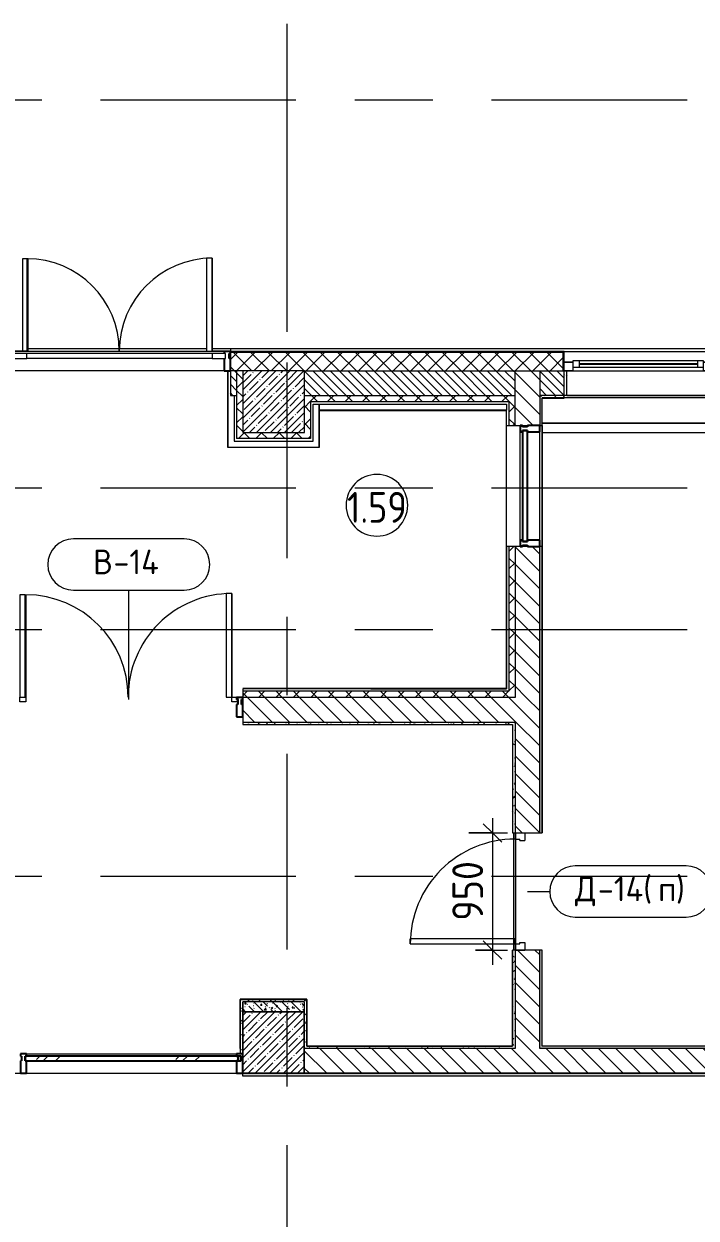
# Model space of a CAD drawing. Header units: millimetres. Extents: x 81459 to 274965, y -8553 to 29000.
# Drawn here: x 113824 to 119280, y 12225 to 21915 of the extents above; entities that cross this region are included whole.
import ezdxf

# ---------------------------------------------------------------- set-up
doc = ezdxf.new("R2010")
doc.units = ezdxf.units.MM
doc.linetypes.add('Осевая', pattern=[3175, 635, -476.25, 1587.5, -476.25])
for name, color, linetype, lineweight in [('A-ANNO-DIMS', 7, 'Continuous', 9), ('A-ANNO-DIMS-100', 7, 'Continuous', 9), ('A-AREA-IDEN', 7, 'Continuous', 9), ('A-DETL-GENF', 7, 'Continuous', 9), ('A-DOOR-IDEN', 7, 'Continuous', 9), ('A-GLAZ', 7, 'Continuous', 9), ('A-GLAZ-1', 7, 'Continuous', 13), ('A-GLAZ-CURT', 7, 'Continuous', 9), ('A-GLAZ-CURT-1', 7, 'Continuous', 25), ('A-GLAZ-CWMG', 7, 'Continuous', 9), ('A-GLAZ-CWMG-1', 7, 'Continuous', 25), ('A-WALL', 7, 'Continuous', 9), ('I-WALL', 7, 'Continuous', 9), ('S-COLS', 7, 'Continuous', 9), ('Ограждение', 7, 'Continuous', 9), ('Оси', 7, 'Continuous', 9), ('Оси-2', 7, 'Осевая', 9), ('Поручни', 7, 'Continuous', 9)]:
    doc.layers.add(name, color=color, linetype=linetype, lineweight=lineweight)
for name, color, linetype, lineweight, true_color in [('A-DOOR-1', 1, 'Continuous', 9, 0xff0000), ('A-DOOR-2', 1, 'Continuous', 13, 0xff0000), ('A-DOOR-FRAM-1', 1, 'Continuous', 13, 0xff0000), ('A-WALL-1', 7, 'Continuous', 9, 0x3c3c3c), ('A-WALL-FNSH-1', 7, 'Continuous', 9, 0x3c3c3c)]:
    doc.layers.add(name, color=color, linetype=linetype, lineweight=lineweight, true_color=true_color)
doc.styles.add('GOST Common', font='GOST_Common.ttf', dxfattribs={"height": 200})
doc.styles.add('GOST Common_1', font='GOST_Common.ttf', dxfattribs={"width": 0.9, "height": 250})
doc.styles.add('ISOCPEUR', font='isocpeur.ttf', dxfattribs={"width": 0.9, "height": 250})
doc.dimstyles.new('ISO-2_5_0_9К_БОЛЬШОЙ', dxfattribs={"dimscale": 304.8, "dimtxt": 248.995294, "dimasz": 0.492126, "dimexe": 0.393701, "dimexo": 0.984252, "dimgap": 0, "dimtad": 1, "dimdec": 0, "dimrnd": 10, "dimzin": 0, "dimdsep": 46, "dimtxsty": 'ISOCPEUR', "dimblk1": 'OBLIQUE', "dimblk2": 'OBLIQUE', "dimsah": 1, "dimcen": 0.09, "dimdle": 0.393701, "dimazin": 0, "dimtfac": 1, "dimtdec": 4, "dimtix": 1, "dimtmove": 0, "dimatfit": 3, "dimfxl": 1, "dimtvp": 1, "dimtolj": 1, "dimtzin": 0, "dimarcsym": 2})
pattern_1 = [(135, (0, 0), (-70.71068, -70.71068), [])]
pattern_2 = [(135, (0, 0), (-35.35534, -35.35534), [])]
pattern_3 = [(45, (0, 0), (-70.71068, 70.71068), []), (135, (0, 0), (-70.71068, -70.71068), [])]
pattern_4 = [(0, (0, 0), (121.92, 30.48), [10.058, -81.382, 10.058, -81.382, -487.68]), (0, (0, 0), (121.92, 30.48), [-182.88, 10.058, -172.822, 10.058, -81.382, -213.36]), (0, (0, 0), (121.92, 30.48), [-457.2, 10.058, -50.902, 10.058, -142.342]), (120, (45.72, 15.24), (-87.356454, 90.345817), [10.058, -81.382, 10.058, -81.382, -487.68]), (120, (45.72, 15.24), (-87.356454, 90.345817), [-182.88, 10.058, -172.822, 10.058, -81.382, -213.36]), (120, (45.72, 15.24), (-87.356454, 90.345817), [-457.2, 10.058, -50.902, 10.058, -142.342]), (240, (60.96, 76.2), (-34.563546, -120.825817), [10.058, -81.382, 10.058, -81.382, -487.68]), (240, (60.96, 76.2), (-34.563546, -120.825817), [-182.88, 10.058, -172.822, 10.058, -81.382, -213.36]), (240, (60.96, 76.2), (-34.563546, -120.825817), [-457.2, 10.058, -50.902, 10.058, -142.342])]

# ---------------------------------------------------------------- blocks, each defined once
blk = doc.blocks.new('110_Дверь_СКБ_1Ст_Внутренняя1 - Д-14_п_ 950x2100h_охрана-33310230-План заполнения и маркировки дверных проемов 1 этажа в осях 23_1-33')
at = {"layer": 'A-DOOR-1'}
blk.add_arc((-412.5, 100), 850, 360, 90, dxfattribs=at)
at = {"layer": 'A-DOOR-2'}
for p, q in [((-412.5, 950), (-372.5, 950)), ((-412.5, 950), (-412.5, 100)), ((-372.5, 100), (-372.5, 950)), ((-412.5, 100), (-372.5, 100))]:
    blk.add_line(p, q, dxfattribs=at)
at = {"layer": 'A-DOOR-FRAM-1'}
for p, q in [((-412.5, 100), (-462.5, 100)), ((-462.5, 100), (-462.5, 20)), ((-412.5, 100), (-412.5, 60)), ((487.5, 100), (437.5, 100)), ((437.5, 100), (437.5, 60)), ((487.5, 100), (487.5, 20)), ((-402.5, 20), (-462.5, 20)), ((-412.5, 60), (-402.5, 60)), ((-402.5, 60), (-402.5, 20)), ((427.5, 60), (437.5, 60)), ((427.5, 60), (427.5, 20)), ((487.5, 20), (427.5, 20))]:
    blk.add_line(p, q, dxfattribs=at)
blk = doc.blocks.new('Прямоугольный импост - Импост структурный с накладкой - 160мм-22852563-План заполнения и маркировки дверных проемов 1 этажа в осях 23_1-33')
at = {"layer": 'A-GLAZ-CWMG-1'}
for p, q in [((-50, 40), (-50, 140)), ((-50, 140), (0, 140)), ((0, 140), (0, 40)), ((-50, -17), (-50, 0)), ((-10, 40), (-10, 0)), ((0, 40), (-10, 40)), ((-10, 0), (0, 0)), ((0, 0), (0, -17)), ((0, -17), (-50, -17))]:
    blk.add_line(p, q, dxfattribs=at)
blk = doc.blocks.new('Дверь_Витражная_СКБ_2Ст - ВН-5-31911725-План заполнения и маркировки дверных проемов 1 этажа в осях 23_1-33')
at = {"layer": 'A-DETL-GENF'}
for p, q in [((-743, 770), (-788, 770)), ((-788, 770), (-788, 20)), ((-743, 20), (-743, 770)), ((752, 774), (707, 774)), ((707, 774), (707, 20)), ((752, 20), (752, 774)), ((-860, 20), (-860, 17)), ((-752, 20), (-860, 20)), ((-752, 20), (-860, 20)), ((-860, 20), (-860, 17)), ((-788, 20), (-743, 20)), ((-752, 17), (-752, 20)), ((-752, 17), (-752, 20)), ((707, 20), (752, 20)), ((752, 17), (752, 20)), ((752, 20), (860, 20)), ((752, 20), (752, 17)), ((860, 20), (752, 20)), ((860, 20), (860, 17)), ((860, 17), (860, 20))]:
    blk.add_line(p, q, dxfattribs=at)
at = {"layer": 'A-DOOR-1'}
for p, q in [((-752, 770), (-752, 20)), ((752, 774), (752, 20))]:
    blk.add_line(p, q, dxfattribs=at)
for centre, radius, start, end in [((-752, 20), 750, 360, 90), ((752, 20), 754, 90, 180)]:
    blk.add_arc(centre, radius, start, end, dxfattribs=at)
at = {"layer": 'A-DOOR-2'}
for p, q in [((-752, 0), (-860, 0)), ((-860, 0), (-860, -40)), ((-752, -40), (-752, 0)), ((860, 0), (752, 0)), ((752, 0), (752, -40)), ((860, -40), (860, 0)), ((-860, -40), (-752, -40)), ((752, -40), (860, -40))]:
    blk.add_line(p, q, dxfattribs=at)
blk = doc.blocks.new('Прямоугольный импост - Импост структурный с накладкой - 160мм-24260934-План заполнения и маркировки дверных проемов 1 этажа в осях 23_1-33')
at = {"layer": 'A-GLAZ-CWMG'}
for p, q in [((115450.4, 19257), (113750.4, 19257)), ((115352.4, 19240), (113848.4, 19240)), ((115352.4, 19200), (113848.4, 19200)), ((115450.4, 19100), (113750.4, 19100))]:
    blk.add_line(p, q, dxfattribs=at)
blk = doc.blocks.new('Дверь_Витражная_остекление_ - ВВ-14 остекление-32472302-План заполнения и маркировки дверных проемов 1 этажа в осях 23_1-33')
at = {"layer": 'A-DETL-GENF'}
for p, q in [((-790, -20), (-835, -20)), ((-835, -20), (-835, -860)), ((-790, -860), (-790, -20)), ((840, -20), (840, -850)), ((885, -850), (885, -20)), ((-835, -860), (-790, -860)), ((840, -850), (885, -850))]:
    blk.add_line(p, q, dxfattribs=at)
at = {"layer": 'A-DOOR-1'}
for p, q in [((-835, -860), (-835, -20)), ((835, -850), (835, -20))]:
    blk.add_line(p, q, dxfattribs=at)
for centre, radius, start, end in [((-835, -20), 840, 270, 0), ((835, -20), 830, 180, 270)]:
    blk.add_arc(centre, radius, start, end, dxfattribs=at)
at = {"layer": 'A-DOOR-2'}
for p, q in [((-885, 20), (-835, 20)), ((-885, -20), (-885, 20)), ((-835, 20), (-835, -20)), ((835, 20), (885, 20)), ((835, -20), (835, 20)), ((885, 20), (885, -20)), ((-835, -20), (-885, -20)), ((885, -20), (835, -20))]:
    blk.add_line(p, q, dxfattribs=at)
blk = doc.blocks.new('Прямоугольный импост - Импост структурный с накладкой - 160мм Темный-31915521-План заполнения и маркировки дверных проемов 1 этажа в осях 23_1-33')
at = {"layer": 'A-GLAZ-CWMG-1'}
for p, q in [((-25, 0), (-25, 17)), ((-25, 17), (25, 17)), ((-15, 0), (-25, 0)), ((-15, -40), (-15, 0)), ((25, 0), (15, 0)), ((15, 0), (15, -40)), ((25, 17), (25, 0)), ((-25, -140), (-25, -40)), ((-25, -40), (-15, -40)), ((15, -40), (25, -40)), ((25, -40), (25, -140)), ((25, -140), (-25, -140))]:
    blk.add_line(p, q, dxfattribs=at)
blk = doc.blocks.new('Системная панель - Стекло - 40мм-24262626-План заполнения и маркировки дверных проемов 1 этажа в осях 23_1-33')
at = {"layer": 'A-GLAZ-CURT'}
h = blk.add_hatch(dxfattribs=at)
h.set_pattern_fill('FP_12', color=256, style=0, pattern_type=2)
h.set_pattern_definition([(135, (18065, -117970), (-282.8427, -282.8427), [200, -600]), (135, (18165, -118170), (-282.8427, -282.8427), [600, -200]), (135, (18265, -117770), (-282.8427, -282.8427), [200, -600])])
h.paths.add_polyline_path([(450, 40), (-450, 40), (-450, 0), (450, 0)])
at = {"layer": 'A-GLAZ-CURT-1'}
for p, q in [((450, 40), (-450, 40)), ((-450, 40), (-450, 0)), ((-450, 0), (450, 0)), ((450, 0), (450, 40))]:
    blk.add_line(p, q, dxfattribs=at)
blk = doc.blocks.new('Прямоугольный импост - Импост структурный с накладкой - 160мм-20958586-План заполнения и маркировки дверных проемов 1 этажа в осях 23_1-33')
at = {"layer": 'A-GLAZ-CWMG'}
for p, q in [((117853, 17725), (117853, 18605)), ((118010, 17725), (118010, 18605))]:
    blk.add_line(p, q, dxfattribs=at)
blk = doc.blocks.new('Прямоугольный импост - Импост структурный с накладкой - 160мм-24262627-План заполнения и маркировки дверных проемов 1 этажа в осях 23_1-33')
at = {"layer": 'A-GLAZ-CWMG-1'}
for p, q in [((-50, 0), (-50, 17)), ((-50, 17), (0, 17)), ((-40, 0), (-50, 0)), ((-40, -40), (-40, 0)), ((0, 0), (-10, 0)), ((-10, 0), (-10, -40)), ((0, 17), (0, 0)), ((-50, -140), (-50, -40)), ((-50, -40), (-40, -40)), ((-10, -40), (0, -40)), ((0, -40), (0, -140)), ((0, -140), (-50, -140))]:
    blk.add_line(p, q, dxfattribs=at)
blk = doc.blocks.new('Прямоугольный импост - Импост структурный с накладкой - 160мм-24262628-План заполнения и маркировки дверных проемов 1 этажа в осях 23_1-33')
at = {"layer": 'A-GLAZ-CWMG-1'}
for p, q in [((0, 17), (-50, 17)), ((-50, 17), (-50, 0)), ((-50, 0), (-40, 0)), ((-40, 0), (-40, -40)), ((-10, -40), (-10, 0)), ((-10, 0), (0, 0)), ((0, 0), (0, 17)), ((-40, -40), (-50, -40)), ((-50, -40), (-50, -140)), ((0, -40), (-10, -40)), ((0, -140), (0, -40)), ((-50, -140), (0, -140))]:
    blk.add_line(p, q, dxfattribs=at)
blk = doc.blocks.new('120_Окно_СКБ_1Ст - 120_Окно_СКБ_1Ст_1200х2500_h_ с форточкой-22889524-План заполнения и маркировки дверных проемов 1 этажа в осях 23_1-33')
at = {"layer": 'A-GLAZ'}
for p, q in [((600, 75), (-600, 75)), ((-600, 5), (-530, 5)), ((-480, 25), (480, 25)), ((480, 15), (-480, 15)), ((530, 5), (600, 5))]:
    blk.add_line(p, q, dxfattribs=at)
at = {"layer": 'A-GLAZ-1'}
for p, q in [((-600, 5), (-600, 75)), ((-600, 75), (-530, 75)), ((-530, 5), (-600, 5)), ((-530, 75), (-530, 5)), ((530, 45), (-530, 45)), ((-530, 45), (-530, -5)), ((-480, -5), (-480, 45)), ((480, -5), (480, 45)), ((530, 5), (530, 75)), ((530, 75), (600, 75)), ((530, -5), (530, 45)), ((600, 5), (530, 5)), ((600, 75), (600, 5)), ((-530, -5), (530, -5))]:
    blk.add_line(p, q, dxfattribs=at)
blk = doc.blocks.new('Системная панель - Стекло - 40мм-32354598-План заполнения и маркировки дверных проемов 1 этажа в осях 23_1-33')
at = {"layer": 'A-GLAZ-CURT'}
h = blk.add_hatch(dxfattribs=at)
h.set_pattern_fill('FP_21', color=256, style=0, pattern_type=2)
h.set_pattern_definition([(225, (114810.45, 13440), (282.8427, -282.8427), [200, -600]), (225, (115010.45, 13540), (282.8427, -282.8427), [600, -200]), (225, (114610.45, 13640), (282.8427, -282.8427), [200, -600])])
h.paths.add_polyline_path([(-875, 40), (-875, 0), (875, 0), (875, 40)])
at = {"layer": 'A-GLAZ-CURT-1'}
for p, q in [((875, 40), (-875, 40)), ((-875, 40), (-875, 0)), ((-875, 0), (875, 0)), ((875, 0), (875, 40))]:
    blk.add_line(p, q, dxfattribs=at)
blk = doc.blocks.new('Прямоугольный импост - Импост структурный с накладкой - 160мм Темный-32355000-План заполнения и маркировки дверных проемов 1 этажа в осях 23_1-33')
at = {"layer": 'A-GLAZ-CWMG'}
for p, q in [((113845.4, 13557), (115550, 13557)), ((113845.4, 13400), (115550, 13400))]:
    blk.add_line(p, q, dxfattribs=at)
blk = doc.blocks.new('Прямоугольный импост - Импост структурный с накладкой - 160мм Темный-30755591-План заполнения и маркировки дверных проемов 1 этажа в осях 23_1-33')
at = {"layer": 'A-GLAZ-CWMG-1'}
for p, q in [((-25, 0), (-25, 17)), ((-25, 17), (25, 17)), ((-15, 0), (-25, 0)), ((-15, -40), (-15, 0)), ((25, 0), (15, 0)), ((15, 0), (15, -40)), ((25, 17), (25, 0)), ((-25, -140), (-25, -40)), ((-25, -40), (-15, -40)), ((15, -40), (25, -40)), ((25, -40), (25, -140)), ((25, -140), (-25, -140))]:
    blk.add_line(p, q, dxfattribs=at)
blk = doc.blocks.new('BSC_Колонна _Прямоугольная - 500х500-V6-План заполнения и маркировки дверных проемов 1 этажа в осях 23_1-33')
at = {"layer": 'S-COLS'}
h = blk.add_hatch(dxfattribs=at)
h.set_pattern_fill('FP_22', color=256, style=0, pattern_type=2)
h.set_pattern_definition([(45, (-115850.45, -18850), (-57.024626, 57.024626), []), (45, (-115793.42, -18850), (-57.024626, 57.024626), [100.806, -20.161, 3.353, -16.808])])
h.paths.add_polyline_path([(-250, -250), (250, -250), (250, 250), (-250, 250), (-250, 247.9)])
for p, q in [((250, 250), (-250, 250)), ((-250, 250), (-250, -250)), ((250, -250), (250, 250)), ((-250, -250), (250, -250))]:
    blk.add_line(p, q, dxfattribs=at)
blk = doc.blocks.new('Прямоугольный импост - Импост структурный с накладкой - 160мм Темный-31239248-План заполнения и маркировки дверных проемов 1 этажа в осях 23_1-33')
at = {"layer": 'A-GLAZ-CWMG-1'}
for p, q in [((0, 17), (-50, 17)), ((-50, 17), (-50, 0)), ((-50, 0), (-40, 0)), ((-40, 0), (-40, -40)), ((-10, -40), (-10, 0)), ((-10, 0), (0, 0)), ((0, 0), (0, 17)), ((-40, -40), (-50, -40)), ((-50, -40), (-50, -140)), ((0, -40), (-10, -40)), ((0, -140), (0, -40)), ((-50, -140), (0, -140))]:
    blk.add_line(p, q, dxfattribs=at)
blk = doc.blocks.new('Ограждение - Ограждение-33049956-План заполнения и маркировки дверных проемов 1 этажа в осях 23_1-33')
at = {"layer": 'Ограждение'}
blk.add_hatch(color=256, dxfattribs=at).paths.add_polyline_path([(117797.9, 14400), (117817.9, 14400), (117817.9, 15350), (117797.9, 15350), (117797.9, 14835.1)])
at = {"layer": 'Поручни'}
for p, q in [((117797.9, 15350), (117797.9, 14400)), ((117817.9, 14400), (117817.9, 15350))]:
    blk.add_line(p, q, dxfattribs=at)
blk = doc.blocks.new('Зашивка приборов отопления2 - Зашивка приборов отопления-33269377-План заполнения и маркировки дверных проемов 1 этажа в осях 23_1-33')
at = {"layer": 'A-WALL'}
for p, q in [((119390, 18900), (118230, 18900)), ((120680.1, 18675), (120680.1, 18880)), ((118030, 18675), (120680.1, 18675)), ((120680.1, 18675), (118030, 18675)), ((120680.1, 18600), (120680.1, 18675)), ((118030, 18600), (120680.1, 18600))]:
    blk.add_line(p, q, dxfattribs=at)
blk = doc.blocks.new('М_двери - Типоразмер_рамка-25223575-План заполнения и маркировки дверных проемов 1 этажа в осях 23_1-33')
at = {"layer": 'A-DOOR-IDEN'}
for p, q in [((4.496, 2.08), (-4.496, 2.08)), ((-4.496, -2.08), (4.496, -2.08))]:
    blk.add_line(p, q, dxfattribs=at)
for centre, start, end in [((-4.496, 0), 90, 270), ((4.496, 0), 270, 90)]:
    blk.add_arc(centre, 2.08, start, end, dxfattribs=at)
blk = doc.blocks.new('Марка_Помещения - Номер-25198446-План заполнения и маркировки дверных проемов 1 этажа в осях 23_1-33')
at = {"layer": 'A-AREA-IDEN'}
for start, end in [(360, 180), (180, 360)]:
    blk.add_arc((0, 0), 2.5, start, end, dxfattribs=at)
blk = doc.blocks.new('DIMBLOCK54-План заполнения и маркировки дверных проемов 1 этажа в осях 23_1-33')
at = {"layer": 'A-ANNO-DIMS-100', "lineweight": 20}
for p, q in [((117627.7, 15350), (117552.7, 15425)), ((117627.7, 15350), (117702.7, 15275)), ((117627.7, 14400), (117552.7, 14475)), ((117627.7, 14400), (117702.7, 14325))]:
    blk.add_line(p, q, dxfattribs=at)
at = {"layer": 'A-ANNO-DIMS-100'}
for p, q in [((117627.7, 15470), (117627.7, 14280)), ((117433.8, 15350), (117747.7, 15350)), ((117627.7, 15350), (117433.8, 15350)), ((117490, 14400), (117747.7, 14400)), ((117627.7, 14400), (117490, 14400))]:
    blk.add_line(p, q, dxfattribs=at)
at = {"layer": 'A-ANNO-DIMS-100', "color": 0, "insert": (117301.1, 14638), "char_height": 250, "width": 568.858, "attachment_point": 1, "rotation": 90, "line_spacing_factor": 1.149209, "style": 'ISOCPEUR'}
blk.add_mtext('950', dxfattribs=at)
blk = doc.blocks.new('_Oblique')
at = {"color": 0, "linetype": 'ByBlock', "lineweight": -2}
blk.add_line((-0.5, -0.5), (0.5, 0.5), dxfattribs=at)

msp = doc.modelspace()

# ---------------------------------------------------------------- hatches: boundary and pattern name
at = {"layer": 'A-WALL'}
h = msp.add_hatch(dxfattribs=at)
h.set_pattern_fill('FP_5', color=256, style=0, pattern_type=2)
h.set_pattern_definition(pattern_3)
h.paths.add_polyline_path([(120852, 19100), (120860, 19100), (120860, 19250), (119418, 19250), (119418, 19100), (120461.1, 19100)])
h.paths.add_polyline_path([(118202, 19100), (118202, 19250), (115500.4, 19250), (115500.4, 19100), (118010, 19100)])
h.paths.add_polyline_path([(112817.8, 19100), (112908.8, 19100), (112850.4, 19180.7), (112850.4, 19250), (112790.5, 19250), (112800.4, 19236.2), (112800.4, 19100)])
h = msp.add_hatch(dxfattribs=at)
h.set_pattern_fill('FP_1', color=256, style=0, pattern_type=2)
h.set_pattern_definition(pattern_2)
h.paths.add_polyline_path([(117802.6, 18900), (117810, 18900), (117810, 19100), (116100.4, 19100), (116100.4, 18900), (116473.3, 18900)])
h.paths.add_polyline_path([(115500.4, 18900), (115550.4, 18900), (115550.4, 19100), (115500.4, 19100), (115500.4, 19097.9)])
h.paths.add_polyline_path([(112850.4, 18900), (112850.4, 19100), (112800.4, 19100), (112800.4, 18900), (112820.4, 18900)])
h.paths.add_polyline_path([(112485.5, 18900), (112750.4, 18900), (112750.4, 19100), (111050, 19100), (111050, 18900), (111179.4, 18900)])
h = msp.add_hatch(dxfattribs=at)
h.set_pattern_fill('FP_1', color=256, style=0, pattern_type=2)
h.set_pattern_definition(pattern_2)
h.paths.add_polyline_path([(119410, 18900), (120930, 18900), (120930, 19100), (119410, 19100)])
h.paths.add_polyline_path([(118210, 18900), (118210, 19100), (118010, 19100), (118010, 18900)])
at = {"layer": 'I-WALL'}
h = msp.add_hatch(dxfattribs=at)
h.set_pattern_fill('FP_5', color=256, style=0, pattern_type=2)
h.set_pattern_definition(pattern_3)
h.paths.add_polyline_path([(115600.4, 18550), (115600.4, 19100), (115550.4, 19100), (115550.4, 18550)])
h = msp.add_hatch(dxfattribs=at)
h.set_pattern_fill('FP_4', color=256, style=0, pattern_type=2)
h.set_pattern_definition(pattern_1)
h.paths.add_polyline_path([(117810, 16450), (118010, 16450), (118010, 17675), (117810, 17675), (117810, 16520)])
h.paths.add_polyline_path([(117810, 18655), (118010, 18655), (118010, 19100), (117810, 19100), (117810, 18900)])
h = msp.add_hatch(dxfattribs=at)
h.set_pattern_fill('FP_31', color=256, style=0, pattern_type=2)
h.set_pattern_definition(pattern_4)
h.paths.add_polyline_path([(118230, 18900), (118230, 19098), (118210, 19097.9), (118210, 18900)])
h = msp.add_hatch(dxfattribs=at)
h.set_pattern_fill('FP_5', color=256, style=0, pattern_type=2)
h.set_pattern_definition(pattern_3)
h.paths.add_polyline_path([(117760, 18850), (117760, 18900), (116100.4, 18900), (116100.4, 18850), (117740, 18850)])
h = msp.add_hatch(dxfattribs=at)
h.set_pattern_fill('FP_5', color=256, style=0, pattern_type=2)
h.set_pattern_definition(pattern_3)
h.paths.add_polyline_path([(117760, 16500), (117810, 16500), (117810, 17675), (117760, 17675), (117760, 16520)])
h.paths.add_polyline_path([(117760, 18655), (117810, 18655), (117810, 18900), (117760, 18900), (117760, 18850)])
h = msp.add_hatch(dxfattribs=at)
h.set_pattern_fill('FP_31', color=256, style=0, pattern_type=2)
h.set_pattern_definition(pattern_4)
h.paths.add_polyline_path([(120897, 18880), (120910, 18880), (120910, 18900), (119410, 18900), (119410, 18880), (120461.1, 18880)])
h.paths.add_polyline_path([(118030, 18880), (118210, 18880), (118210, 18900), (118010, 18900), (118010, 18880)])
h = msp.add_hatch(dxfattribs=at)
h.set_pattern_fill('FP_5', color=256, style=0, pattern_type=2)
h.set_pattern_definition(pattern_3)
h.paths.add_polyline_path([(116150.4, 18600), (116150.4, 18850), (116100.4, 18850), (116100.4, 18600)])
h = msp.add_hatch(dxfattribs=at)
h.set_pattern_fill('FP_31', color=256, style=0, pattern_type=2)
h.set_pattern_definition(pattern_4)
h.paths.add_polyline_path([(118010, 13620), (118030, 13620), (118030, 14400), (118010, 14400)])
h.paths.add_polyline_path([(118010, 15350), (118030, 15350), (118030, 17675), (118010, 17675), (118010, 17271)])
h.paths.add_polyline_path([(118010, 18655), (118030, 18655), (118030, 18880), (118010, 18880)])
h = msp.add_hatch(dxfattribs=at)
h.set_pattern_fill('FP_5', color=256, style=0, pattern_type=2)
h.set_pattern_definition(pattern_3)
h.paths.add_polyline_path([(115600.4, 18550), (116150.4, 18550), (116150.4, 18600), (115600.4, 18600)])
h = msp.add_hatch(dxfattribs=at)
h.set_pattern_fill('FP_5', color=256, style=0, pattern_type=2)
h.set_pattern_definition(pattern_3)
h.paths.add_polyline_path([(117810, 16450), (117810, 16500), (115600.4, 16500), (115600.4, 16450), (116473.3, 16450)])
h = msp.add_hatch(dxfattribs=at)
h.set_pattern_fill('FP_4', color=256, style=0, pattern_type=2)
h.set_pattern_definition(pattern_1)
h.paths.add_polyline_path([(118010, 16250), (118010, 16450), (115600.4, 16450), (115600.4, 16250), (117810, 16250)])
h = msp.add_hatch(dxfattribs=at)
h.set_pattern_fill('FP_31', color=256, style=0, pattern_type=2)
h.set_pattern_definition(pattern_4)
h.paths.add_polyline_path([(117790, 16230), (117810, 16230), (117810, 16250), (115600.4, 16250), (115600.4, 16230), (117789, 16230)])
h = msp.add_hatch(dxfattribs=at)
h.set_pattern_fill('FP_31', color=256, style=0, pattern_type=2)
h.set_pattern_definition(pattern_4)
h.paths.add_polyline_path([(117810, 13620), (117810, 14400), (117790, 14400), (117790, 13620)])
h.paths.add_polyline_path([(117810, 15350), (117810, 16230), (117790, 16230), (117790, 15350)])
h = msp.add_hatch(dxfattribs=at)
h.set_pattern_fill('FP_4', color=256, style=0, pattern_type=2)
h.set_pattern_definition(pattern_1)
h.paths.add_polyline_path([(118010, 13600), (118010, 14400), (117810, 14400), (117810, 13600)])
h.paths.add_polyline_path([(117810, 15350), (118010, 15350), (118010, 16250), (117810, 16250)])
h = msp.add_hatch(dxfattribs=at)
h.set_pattern_fill('FP_31', color=256, style=0, pattern_type=2)
h.set_pattern_definition(pattern_4)
h.paths.add_polyline_path([(115600, 13557), (115600, 14000), (115580, 14000), (115580, 13557)])
h = msp.add_hatch(dxfattribs=at)
h.set_pattern_fill('FP_31', color=256, style=0, pattern_type=2)
h.set_pattern_definition(pattern_4)
h.paths.add_polyline_path([(116100, 13980), (116120, 13980), (116120, 14000), (115600, 14000), (115600, 13980)])
h = msp.add_hatch(dxfattribs=at)
h.set_pattern_fill('FP_6', color=256, style=0, pattern_type=2)
h.set_pattern_definition([(135, (0, 0), (-75.43415, -75.43415), [106.68, -17.78, 3.556, -17.78]), (135, (0, 75.39), (-75.43415, -75.43415), []), (50, (0, 0), (127.52922, -11.15758), [13.335, -146.685]), (355, (0, 0), (-24.66966, 133.74002), [10.668, -117.348]), (100.451, (10.63, -0.93), (102.85973, 122.58178), [11.333, -124.663]), (46.184, (0, 35.56), (189.75516, -29.43036), [20.002, -220.027]), (96.636, (15.81, 33.1), (166.1822, 173.1996), [17, -186.995]), (351.184, (0, 35.56), (166.18393, 173.19757), [16.002, -176.022]), (21, (17.78, 26.67), (106.130265, -71.58603), [13.335, -146.685]), (326, (17.78, 26.67), (43.26188, 128.93175), [10.668, -117.348]), (71.451, (26.62, 20.7), (149.39198, 57.34505), [11.333, -124.663]), (37.5, (0, 0), (2.162228, 59.188357), [3.353, -112.573, 3.353, -115.773, -117.792]), (37.5, (0, 0), (2.162228, 59.188357), [-235.052, 3.353, -114.44]), (7.5, (0, 0), (46.773857, 70.126152), [3.353, -64.567, 3.353, -109.906, -44.894]), (7.5, (0, 0), (46.773857, 70.126152), [-181.178, 3.353, -41.542]), (327.5, (-39.65, 0), (94.913671, -4.010093), [3.353, -41.097, 3.353, -135.331, -184.023]), (327.5, (-39.65, 0), (94.913671, -4.010093), [-183.134, 3.353, -180.67]), (317.5, (-57.43, 0), (103.69057, 17.79882), [3.353, -54.432, 3.353, -88.748, -130.683]), (317.5, (-57.43, 0), (103.69057, 17.79882), [-149.885, 3.353, -127.33])])
h.paths.add_polyline_path([(116100, 13900), (116100, 13980), (115600.4, 13980), (115600.4, 13900)])
h = msp.add_hatch(dxfattribs=at)
h.set_pattern_fill('FP_31', color=256, style=0, pattern_type=2)
h.set_pattern_definition(pattern_4)
h.paths.add_polyline_path([(116120, 13600), (116120, 13980), (116100, 13980), (116100, 13600)])
h = msp.add_hatch(dxfattribs=at)
h.set_pattern_fill('FP_4', color=256, style=0, pattern_type=2)
h.set_pattern_definition(pattern_1)
h.paths.add_polyline_path([(120930, 13400), (120930, 13600), (116100, 13600), (116100, 13400), (120461.1, 13400)])
h = msp.add_hatch(dxfattribs=at)
h.set_pattern_fill('FP_31', color=256, style=0, pattern_type=2)
h.set_pattern_definition(pattern_4)
h.paths.add_polyline_path([(116120, 13600), (117810, 13600), (117810, 13620), (116120, 13620)])
h = msp.add_hatch(dxfattribs=at)
h.set_pattern_fill('FP_31', color=256, style=0, pattern_type=2)
h.set_pattern_definition(pattern_4)
h.paths.add_polyline_path([(120930, 13600), (120930, 13620), (118010, 13620), (118010, 13600), (120461.1, 13600)])
h = msp.add_hatch(dxfattribs=at)
h.set_pattern_fill('FP_31', color=256, style=0, pattern_type=2)
h.set_pattern_definition(pattern_4)
h.paths.add_polyline_path([(120380, 13380), (120380, 13400), (115599, 13400), (115600, 13380), (120360, 13380)])
at = {"layer": 'S-COLS'}
h = msp.add_hatch(dxfattribs=at)
h.set_pattern_fill('FP_2', color=256, style=0, pattern_type=2)
h.set_pattern_definition([(45, (0, 0), (-57.024626, 57.024626), []), (45, (57.025, 0), (-57.024626, 57.024626), [100.806, -20.161, 3.353, -16.808])])
h.paths.add_polyline_path([(115600, 13400), (116100, 13400), (116100, 13900), (115600, 13900)])

# ---------------------------------------------------------------- linework, layer by layer
at = {"layer": 'A-DOOR-IDEN'}
for p, q in [((114675.4, 16433), (114675.4, 17320.1)), ((117910, 14875), (118091.4, 14875))]:
    msp.add_line(p, q, dxfattribs=at)
at = {"layer": 'A-WALL'}
for p, q in [((113857.4, 19280), (115307.4, 19280)), ((115352.4, 19280), (124672.1, 19280)), ((115500.4, 19280), (115500.4, 19258)), ((118205, 19253), (115500.4, 19253)), ((118202, 19250), (115500.4, 19250)), ((118202, 19100), (118202, 19250)), ((118205, 19100), (118205, 19253)), ((118210, 19258), (119410, 19258)), ((115600.4, 19100), (115500.4, 19100)), ((115550.4, 19100), (115550.4, 18550)), ((116100.4, 19100), (118210, 19100)), ((117810, 18655), (117810, 19100)), ((115530.4, 18900), (115550.4, 18900)), ((116150.4, 18850), (117760, 18850)), ((116150.4, 18850), (116150.4, 18550)), ((117760, 18850), (117760, 18655)), ((118030, 18655), (118030, 18880)), ((118210, 18880), (118030, 18880)), ((117740, 18655), (117740, 18780)), ((116150.4, 18550), (115550.4, 18550)), ((117740, 17675), (117740, 16520)), ((117760, 17675), (117760, 16500)), ((117810, 17675), (117810, 16450)), ((117760, 16500), (115600.4, 16500)), ((116639.5, 16520), (117740, 16520)), ((117739, 16520), (117739, 16521)), ((115600.4, 16230), (117790, 16230)), ((117790, 16230), (117790, 15350)), ((117790, 13620), (117790, 14400)), ((118030, 13620), (118030, 14400)), ((116120, 13980), (116120, 13620)), ((116120, 13620), (117790, 13620)), ((116121, 13621), (116121, 13620)), ((120910, 13620), (118030, 13620)), ((115600, 13380), (120360, 13380))]:
    msp.add_line(p, q, dxfattribs=at)
at = {"layer": 'A-WALL-1'}
for p, q in [((115500.4, 19250), (115500.4, 18900)), ((118010, 19100), (118010, 18655)), ((118210, 18880), (118210, 19100)), ((118230, 19098), (118210, 19098)), ((118230, 18900), (118230, 19098)), ((115500.4, 18900), (115530.4, 18900)), ((116100.4, 18900), (117810, 18900)), ((118230, 18900), (118010, 18900)), ((117760, 18655), (118030, 18655)), ((118030, 17675), (117760, 17675)), ((118010, 15350), (118010, 17675)), ((115600.4, 16500), (115600.4, 16230)), ((117810, 16450), (115600.4, 16450)), ((115600.4, 16250), (117810, 16250)), ((117810, 16250), (117810, 15350)), ((117790, 15350), (118030, 15350)), ((118030, 14400), (117790, 14400)), ((117810, 14400), (117810, 13600)), ((118010, 13600), (118010, 14400)), ((115580, 14000), (115580, 13557)), ((115580.4, 14000), (115580, 14000)), ((115600, 13557), (115600, 13980)), ((116100, 13980), (115600, 13980)), ((115600.4, 13980), (115600.4, 13900)), ((116100, 13980), (116100, 13400)), ((115600.4, 13900), (116100, 13900)), ((117810, 13600), (116100, 13600)), ((120930, 13600), (118010, 13600)), ((115580, 13557), (115600, 13557)), ((115600, 13400), (115599, 13400)), ((115599, 13400), (115599, 13380)), ((120380, 13400), (115600, 13400)), ((116100, 13400), (120930, 13400))]:
    msp.add_line(p, q, dxfattribs=at)
at = {"layer": 'A-WALL-FNSH-1'}
for p, q in [((118210, 19258), (115500.4, 19258)), ((115500.4, 19258), (115500.4, 19250)), ((118210, 19100), (118210, 19258)), ((118231, 19098), (118230, 19098)), ((118231, 18900), (118231, 19098)), ((115530.4, 18900), (115530.4, 18530)), ((118230, 18900), (118231, 18900)), ((116170.4, 18830), (117740, 18830)), ((116170.4, 18530), (116170.4, 18830)), ((117740, 18830), (117740, 18780)), ((118031, 15350), (118031, 18879)), ((118031, 18879), (118210, 18879)), ((118210, 18879), (118210, 18880)), ((117740, 18780), (116221.4, 18780)), ((116221.4, 18779), (117739, 18779)), ((117739, 18779), (117739, 16522)), ((117740, 18655), (117760, 18655)), ((115530.4, 18530), (116170.4, 18530)), ((117760, 17675), (117740, 17675)), ((118030, 17675), (118030, 15350)), ((116639.5, 16522), (115600.4, 16522)), ((115600.4, 16522), (115600.4, 16521)), ((116639.5, 16521), (115600.4, 16521)), ((116639.5, 16520), (115600.4, 16520)), ((115600.4, 16520), (115600.4, 16500)), ((116639.5, 16521), (116639.5, 16520)), ((115600.4, 16230), (115600.4, 16229)), ((115600.4, 16229), (117789, 16229)), ((117789, 16229), (117789, 15350)), ((117789, 15350), (117790, 15350)), ((118030, 15350), (118031, 15350)), ((117790, 14400), (117789, 14400)), ((117789, 14400), (117789, 13621)), ((118031, 14400), (118030, 14400)), ((118031, 13621), (118031, 14400)), ((115579.4, 14001), (115579.4, 13600)), ((116121, 14001), (115579.4, 14001)), ((115580.4, 13600), (115580.4, 14000)), ((115580.4, 14000), (116120, 14000)), ((116120, 14000), (116120, 13980)), ((116121, 13621), (116121, 14001)), ((115579.4, 13600), (115580.4, 13600)), ((117789, 13621), (116121, 13621)), ((120909, 13621), (118031, 13621)), ((115599, 13380), (115599, 13379)), ((115599, 13379), (120360, 13379))]:
    msp.add_line(p, q, dxfattribs=at)
at = {"layer": 'I-WALL'}
for p, q in [((115479.4, 18479), (115479.4, 19100)), ((115480.4, 19100), (115480.4, 18480)), ((118231, 18900), (119389, 18900)), ((116220.4, 18480), (116220.4, 18830)), ((116221.4, 18830), (116221.4, 18479)), ((119410, 18880), (118210, 18880)), ((117740, 17675), (117740, 18655)), ((118030, 18655), (118030, 17675)), ((116221.4, 18479), (115479.4, 18479)), ((115480.4, 18480), (116220.4, 18480)), ((116639.5, 16522), (116639.5, 16521)), ((116639.5, 16522), (117739, 16522)), ((117739, 16521), (116639.5, 16521)), ((117739, 16521), (117739, 16522))]:
    msp.add_line(p, q, dxfattribs=at)
at = {"layer": 'S-COLS'}
for p, q in [((116100, 13900), (115600, 13900)), ((115600, 13900), (115600, 13400)), ((116100, 13600), (116100, 13900)), ((116100, 13400), (116100, 13600)), ((115600, 13400), (116100, 13400))]:
    msp.add_line(p, q, dxfattribs=at)
at = {"layer": 'Оси'}
msp.add_line((115960, 19415.1), (115960, 21915.1), dxfattribs=at)
at = {"layer": 'Оси-2'}
for p, q in [((84758.6, 21300), (122580, 21300)), ((115960, 593.7), (115960, 19415.1)), ((84758.6, 18150), (122760, 18150)), ((84758.6, 17000), (122760, 17000)), ((84758.6, 15000), (122160, 15000)), ((84758.6, 13400), (119719, 13400))]:
    msp.add_line(p, q, dxfattribs=at)

# ---------------------------------------------------------------- block references
at = {"layer": 'A-AREA-IDEN', "xscale": 99.99999999999993, "yscale": 99.99999999999993, "zscale": 99.99999999999993}
msp.add_blockref('Марка_Помещения - Номер-25198446-План заполнения и маркировки дверных проемов 1 этажа в осях 23_1-33', (116688.9, 18008.8), dxfattribs=at)
at = {"layer": 'A-DOOR-1'}
msp.add_blockref('Дверь_Витражная_СКБ_2Ст - ВН-5-31911725-План заполнения и маркировки дверных проемов 1 этажа в осях 23_1-33', (114600.4, 19240), dxfattribs=at)
for name, p, rotation in [('Дверь_Витражная_остекление_ - ВВ-14 остекление-32472302-План заполнения и маркировки дверных проемов 1 этажа в осях 23_1-33', (114675.4, 16433), 180), ('110_Дверь_СКБ_1Ст_Внутренняя1 - Д-14_п_ 950x2100h_охрана-33310230-План заполнения и маркировки дверных проемов 1 этажа в осях 23_1-33', (117910, 14862.5), 90)]:
    msp.add_blockref(name, p, dxfattribs=dict(at, rotation=rotation))
at = {"layer": 'A-DOOR-IDEN', "xscale": 99.99999999999993, "yscale": 99.99999999999993, "zscale": 99.99999999999993}
for p in [(114675.4, 17528.2), (118749, 14875)]:
    msp.add_blockref('М_двери - Типоразмер_рамка-25223575-План заполнения и маркировки дверных проемов 1 этажа в осях 23_1-33', p, dxfattribs=at)
at = {"layer": 'A-GLAZ', "rotation": 180}
msp.add_blockref('120_Окно_СКБ_1Ст - 120_Окно_СКБ_1Ст_1200х2500_h_ с форточкой-22889524-План заполнения и маркировки дверных проемов 1 этажа в осях 23_1-33', (118810, 19175), dxfattribs=at)
at = {"layer": 'A-GLAZ-CURT'}
for name, p, rotation in [('Системная панель - Стекло - 40мм-24262626-План заполнения и маркировки дверных проемов 1 этажа в осях 23_1-33', (117870, 18165), 269.9999999999995), ('Системная панель - Стекло - 40мм-32354598-План заполнения и маркировки дверных проемов 1 этажа в осях 23_1-33', (114710.4, 13540), 180)]:
    msp.add_blockref(name, p, dxfattribs=dict(at, rotation=rotation))
at = {"layer": 'A-GLAZ-CWMG'}
for name, p in [('Прямоугольный импост - Импост структурный с накладкой - 160мм-24260934-План заполнения и маркировки дверных проемов 1 этажа в осях 23_1-33', (0, 0)), ('Прямоугольный импост - Импост структурный с накладкой - 160мм-20958586-План заполнения и маркировки дверных проемов 1 этажа в осях 23_1-33', (0, 0)), ('Прямоугольный импост - Импост структурный с накладкой - 160мм Темный-31239248-План заполнения и маркировки дверных проемов 1 этажа в осях 23_1-33', (115600.4, 16433)), ('Прямоугольный импост - Импост структурный с накладкой - 160мм Темный-32355000-План заполнения и маркировки дверных проемов 1 этажа в осях 23_1-33', (0, 0)), ('Прямоугольный импост - Импост структурный с накладкой - 160мм Темный-31239248-План заполнения и маркировки дверных проемов 1 этажа в осях 23_1-33', (115600, 13540))]:
    msp.add_blockref(name, p, dxfattribs=at)
at = {"layer": 'A-GLAZ-CWMG', "extrusion": (0, 0, -1)}
for name, p, rotation in [('Прямоугольный импост - Импост структурный с накладкой - 160мм-22852563-План заполнения и маркировки дверных проемов 1 этажа в осях 23_1-33', (-115500.4, 19240), 180), ('Прямоугольный импост - Импост структурный с накладкой - 160мм-24262627-План заполнения и маркировки дверных проемов 1 этажа в осях 23_1-33', (-117870, 17675), 270.0000000000005)]:
    msp.add_blockref(name, p, dxfattribs=dict(at, rotation=rotation))
at = {"layer": 'A-GLAZ-CWMG', "rotation": 89.99999999999955}
msp.add_blockref('Прямоугольный импост - Импост структурный с накладкой - 160мм-24262628-План заполнения и маркировки дверных проемов 1 этажа в осях 23_1-33', (117870, 18655), dxfattribs=at)
at = {"layer": 'A-GLAZ-CWMG', "extrusion": (0, 0, -1)}
for name, p in [('Прямоугольный импост - Импост структурный с накладкой - 160мм Темный-31915521-План заполнения и маркировки дверных проемов 1 этажа в осях 23_1-33', (-115575.4, 16433)), ('Прямоугольный импост - Импост структурный с накладкой - 160мм Темный-30755591-План заполнения и маркировки дверных проемов 1 этажа в осях 23_1-33', (-113820.4, 13540))]:
    msp.add_blockref(name, p, dxfattribs=at)
at = {"layer": 'A-WALL'}
msp.add_blockref('Зашивка приборов отопления2 - Зашивка приборов отопления-33269377-План заполнения и маркировки дверных проемов 1 этажа в осях 23_1-33', (0, 0), dxfattribs=at)
at = {"layer": 'S-COLS'}
msp.add_blockref('BSC_Колонна _Прямоугольная - 500х500-V6-План заполнения и маркировки дверных проемов 1 этажа в осях 23_1-33', (115850.4, 18850), dxfattribs=at)
at = {"layer": 'Поручни'}
msp.add_blockref('Ограждение - Ограждение-33049956-План заполнения и маркировки дверных проемов 1 этажа в осях 23_1-33', (0, 0), dxfattribs=at)

# ---------------------------------------------------------------- texts
at = {"layer": 'A-AREA-IDEN', "insert": (116447.1, 18117.4), "char_height": 250, "width": 606.076, "attachment_point": 1, "style": 'GOST Common_1'}
msp.add_mtext('1.59', dxfattribs=at)
at = {"layer": 'A-DOOR-IDEN', "char_height": 200, "attachment_point": 1, "style": 'GOST Common'}
for s, insert, width in [('\\fGOST Common|b0|i0|c204|p34|;В', (114385.2, 17649.4), 200.422), ('-14', (114550.6, 17649.4), 497.046), ('\\fGOST Common|b0|i0|c204|p34|;Д', (118296.8, 14996.2), 224.472), ('-14(', (118482, 14996.2), 593.249), ('\\fGOST Common|b0|i0|c204|p34|;п', (118971.5, 14996.2), 176.371), ('\\fGOST Common|b0|i0|c204|p34|;)', (119117, 14996.2), 96.202)]:
    msp.add_mtext(s, dxfattribs=dict(at, insert=insert, width=width))

# ---------------------------------------------------------------- dimensions: what is measured, and where the dimension line sits
at = {"layer": 'A-ANNO-DIMS'}
dim = msp.add_linear_dim(base=(117627.7, 14400), p1=(117733.8, 15350), p2=(117790, 14400), angle=90, dimstyle='ISO-2_5_0_9К_БОЛЬШОЙ', override={"dimpost": '<>', "dimfxl": 951.660212}, dxfattribs=at)
dim.commit()
dim.dimension.update_dxf_attribs({"geometry": 'DIMBLOCK54-План заполнения и маркировки дверных проемов 1 этажа в осях 23_1-33', "text_midpoint": (117502.7, 14875)})

doc.saveas('drawing.dxf')
